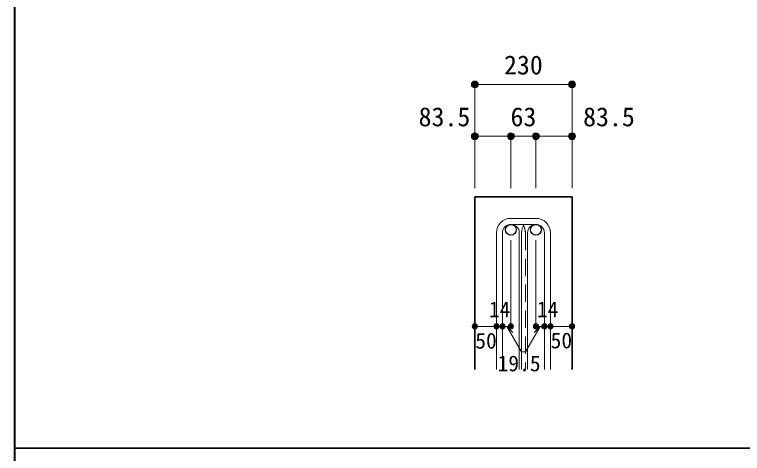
# Model space of a CAD drawing. Units: millimetres at full size, sheet at 1:20; some dimension numbers follow another scale. Extents: x -3982 to 3969, y -2797 to 2801.
# Drawn here: x -3982 to -2297, y -10 to 1006 of the extents above; entities that cross this region are included whole.
import ezdxf
from ezdxf.enums import TextEntityAlignment as Align

# ---------------------------------------------------------------- set-up
doc = ezdxf.new("R2010")
doc.units = ezdxf.units.MM
doc.header["$LTSCALE"] = 20
doc.header["$PDMODE"] = 32
doc.header["$PDSIZE"] = 12
doc.linetypes.add('DASHED2', pattern=[3, 2, -1])
for name, color, linetype, lineweight in [('6-1_躯体線', 2, 'Continuous', 35), ('6-5_梁主筋', 7, 'Continuous', 18), ('6-6_S.T.P.', 7, 'Continuous', 18), ('6-D_寸法', 4, 'Continuous', 9), ('F-0_枠', 6, 'Continuous', 40)]:
    doc.layers.add(name, color=color, linetype=linetype, lineweight=lineweight)
doc.styles.add('ＭＳ ゴシック', font='')
doc.styles.get('ＭＳ ゴシック').set_extended_font_data('MS Gothic')

msp = doc.modelspace()

# ---------------------------------------------------------------- linework, layer by layer
at = {"layer": '6-1_躯体線'}
for p, q in [((-2916.37, 584.12), (-2916.37, 184.12)), ((-2916.37, 584.12), (-2691.37, 584.12)), ((-2691.37, 584.12), (-2691.37, 184.12))]:
    msp.add_line(p, q, dxfattribs=at)
at = {"layer": '6-5_梁主筋', "color": 3, "lineweight": 25}
for centre in [(-2832.87, 507.62), (-2774.87, 507.62)]:
    msp.add_circle(centre, 12.5, dxfattribs=at)
at = {"layer": '6-6_S.T.P.'}
for p, q in [((-2774.87, 534.12), (-2832.87, 534.12)), ((-2774.87, 520.12), (-2832.87, 520.12)), ((-2866.37, 500.62), (-2866.37, 184.12)), ((-2852.37, 500.62), (-2852.37, 184.12)), ((-2813.37, 500.62), (-2813.37, 184.12)), ((-2808.37, 500.62), (-2808.37, 184.12)), ((-2794.37, 500.62), (-2794.37, 184.12)), ((-2755.37, 500.62), (-2755.37, 184.12)), ((-2741.37, 500.62), (-2741.37, 184.12))]:
    msp.add_line(p, q, dxfattribs=at)
at = {"layer": '6-6_S.T.P.', "linetype": 'DASHED2'}
msp.add_line((-2799.37, 500.62), (-2799.37, 184.12), dxfattribs=at)
at = {"layer": '6-6_S.T.P.'}
for centre, radius, start, end in [((-2832.87, 500.62), 33.5, 90, 180), ((-2774.87, 500.62), 33.5, 0, 90), ((-2832.87, 500.62), 19.5, 90, 180), ((-2832.87, 500.62), 19.5, 0, 90), ((-2774.87, 500.62), 33.5, 144.40235, 180), ((-2832.87, 500.62), 33.5, 30.04051, 35.59765), ((-2774.87, 500.62), 19.5, 90, 180), ((-2774.87, 500.62), 19.5, 0, 90)]:
    msp.add_arc(centre, radius, start, end, dxfattribs=at)
at = {"layer": '6-6_S.T.P.', "linetype": 'DASHED2'}
msp.add_arc((-2832.87, 500.62), 33.5, 0, 30.04051, dxfattribs=at)
at = {"layer": '6-D_寸法'}
for p, q in [((-2916.37, 844.12), (-2916.37, 724.12)), ((-2916.37, 844.12), (-2691.37, 844.12)), ((-2691.37, 844.12), (-2691.37, 724.12)), ((-2916.37, 724.12), (-2916.37, 604.12)), ((-2916.37, 724.12), (-2832.87, 724.12)), ((-2832.87, 724.12), (-2832.87, 604.12)), ((-2832.87, 724.12), (-2774.87, 724.12)), ((-2774.87, 724.12), (-2774.87, 604.12)), ((-2774.87, 724.12), (-2691.37, 724.12)), ((-2691.37, 724.12), (-2691.37, 604.12)), ((-2832.87, 284.12), (-2832.87, 483.45)), ((-2774.87, 284.12), (-2774.87, 483.45)), ((-2916.37, 284.12), (-2866.37, 284.12)), ((-2866.37, 284.12), (-2832.87, 284.12)), ((-2842.62, 284.12), (-2828.48, 269.98)), ((-2842.62, 284.12), (-2808.39, 224.85)), ((-2765.12, 284.12), (-2799.34, 224.85)), ((-2765.12, 284.12), (-2779.26, 269.98)), ((-2774.87, 284.12), (-2691.37, 284.12)), ((-2755.37, 284.12), (-2741.37, 284.12)), ((-2808.39, 224.85), (-2799.34, 224.85))]:
    msp.add_line(p, q, dxfattribs=at)
for centre, radius in [((-2916.37, 844.12), 8), ((-2916.37, 844.12), 7.2), ((-2916.37, 844.12), 6.4), ((-2916.37, 844.12), 5.6), ((-2916.37, 844.12), 4.8), ((-2916.37, 844.12), 4), ((-2916.37, 844.12), 3.2), ((-2916.37, 844.12), 2.4), ((-2916.37, 844.12), 1.6), ((-2916.37, 844.12), 0.8), ((-2691.37, 844.12), 8), ((-2691.37, 844.12), 7.2), ((-2691.37, 844.12), 6.4), ((-2691.37, 844.12), 5.6), ((-2691.37, 844.12), 4.8), ((-2691.37, 844.12), 4), ((-2691.37, 844.12), 3.2), ((-2691.37, 844.12), 2.4), ((-2691.37, 844.12), 1.6), ((-2691.37, 844.12), 0.8), ((-2916.37, 724.12), 8), ((-2916.37, 724.12), 7.2), ((-2916.37, 724.12), 6.4), ((-2916.37, 724.12), 5.6), ((-2916.37, 724.12), 4.8), ((-2916.37, 724.12), 4), ((-2916.37, 724.12), 3.2), ((-2916.37, 724.12), 2.4), ((-2916.37, 724.12), 1.6), ((-2916.37, 724.12), 0.8), ((-2832.87, 724.12), 8), ((-2832.87, 724.12), 7.2), ((-2832.87, 724.12), 6.4), ((-2832.87, 724.12), 5.6), ((-2832.87, 724.12), 4.8), ((-2832.87, 724.12), 4), ((-2832.87, 724.12), 3.2), ((-2832.87, 724.12), 2.4), ((-2832.87, 724.12), 1.6), ((-2832.87, 724.12), 0.8), ((-2774.87, 724.12), 8), ((-2774.87, 724.12), 7.2), ((-2774.87, 724.12), 6.4), ((-2774.87, 724.12), 5.6), ((-2774.87, 724.12), 4.8), ((-2774.87, 724.12), 4), ((-2774.87, 724.12), 3.2), ((-2774.87, 724.12), 2.4), ((-2774.87, 724.12), 1.6), ((-2774.87, 724.12), 0.8), ((-2691.37, 724.12), 8), ((-2691.37, 724.12), 7.2), ((-2691.37, 724.12), 6.4), ((-2691.37, 724.12), 5.6), ((-2691.37, 724.12), 4.8), ((-2691.37, 724.12), 4), ((-2691.37, 724.12), 3.2), ((-2691.37, 724.12), 2.4), ((-2691.37, 724.12), 1.6), ((-2691.37, 724.12), 0.8), ((-2916.37, 284.12), 4), ((-2916.37, 284.12), 3.6), ((-2916.37, 284.12), 3.2), ((-2916.37, 284.12), 2.8), ((-2916.37, 284.12), 2.4), ((-2866.37, 284.12), 4), ((-2866.37, 284.12), 3.6), ((-2866.37, 284.12), 3.2), ((-2866.37, 284.12), 2.8), ((-2866.37, 284.12), 2.4), ((-2852.37, 284.12), 4), ((-2852.37, 284.12), 3.6), ((-2852.37, 284.12), 3.2), ((-2852.37, 284.12), 2.8), ((-2852.37, 284.12), 2.4), ((-2832.87, 284.12), 4), ((-2832.87, 284.12), 3.6), ((-2832.87, 284.12), 3.2), ((-2832.87, 284.12), 2.8), ((-2832.87, 284.12), 2.4), ((-2774.87, 284.12), 4), ((-2774.87, 284.12), 3.6), ((-2774.87, 284.12), 3.2), ((-2774.87, 284.12), 2.8), ((-2774.87, 284.12), 2.4), ((-2755.37, 284.12), 4), ((-2755.37, 284.12), 3.6), ((-2755.37, 284.12), 3.2), ((-2755.37, 284.12), 2.8), ((-2755.37, 284.12), 2.4), ((-2741.37, 284.12), 4), ((-2741.37, 284.12), 3.6), ((-2741.37, 284.12), 3.2), ((-2741.37, 284.12), 2.8), ((-2741.37, 284.12), 2.4), ((-2691.37, 284.12), 4), ((-2691.37, 284.12), 3.6), ((-2691.37, 284.12), 3.2), ((-2691.37, 284.12), 2.8), ((-2691.37, 284.12), 2.4), ((-2916.37, 284.12), 2), ((-2916.37, 284.12), 1.6), ((-2916.37, 284.12), 1.2), ((-2916.37, 284.12), 0.8), ((-2916.37, 284.12), 0.4), ((-2866.37, 284.12), 2), ((-2866.37, 284.12), 1.6), ((-2866.37, 284.12), 1.2), ((-2866.37, 284.12), 0.8), ((-2866.37, 284.12), 0.4), ((-2852.37, 284.12), 2), ((-2852.37, 284.12), 1.6), ((-2852.37, 284.12), 1.2), ((-2852.37, 284.12), 0.8), ((-2852.37, 284.12), 0.4), ((-2832.87, 284.12), 2), ((-2832.87, 284.12), 1.6), ((-2832.87, 284.12), 1.2), ((-2832.87, 284.12), 0.8), ((-2832.87, 284.12), 0.4), ((-2774.87, 284.12), 2), ((-2774.87, 284.12), 1.6), ((-2774.87, 284.12), 1.2), ((-2774.87, 284.12), 0.8), ((-2774.87, 284.12), 0.4), ((-2755.37, 284.12), 2), ((-2755.37, 284.12), 1.6), ((-2755.37, 284.12), 1.2), ((-2755.37, 284.12), 0.8), ((-2755.37, 284.12), 0.4), ((-2741.37, 284.12), 2), ((-2741.37, 284.12), 1.6), ((-2741.37, 284.12), 1.2), ((-2741.37, 284.12), 0.8), ((-2741.37, 284.12), 0.4), ((-2691.37, 284.12), 2), ((-2691.37, 284.12), 1.6), ((-2691.37, 284.12), 1.2), ((-2691.37, 284.12), 0.8), ((-2691.37, 284.12), 0.4)]:
    msp.add_circle(centre, radius, dxfattribs=at)
at = {"layer": '6-D_寸法', "color": 7}
for p in [(-2916.37, 844.12), (-2691.37, 844.12), (-2916.37, 724.12), (-2832.87, 724.12), (-2774.87, 724.12), (-2691.37, 724.12), (-2916.37, 284.12), (-2866.37, 284.12), (-2852.37, 284.12), (-2832.87, 284.12), (-2774.87, 284.12), (-2755.37, 284.12), (-2741.37, 284.12), (-2691.37, 284.12)]:
    msp.add_point(p, dxfattribs=at)
at = {"layer": 'F-0_枠'}
msp.add_line((-3981.92, 2800.77), (-3981.92, -2796.83), dxfattribs=at)
at = {"layer": 'F-0_枠', "color": 2, "lineweight": 35}
msp.add_line((2482.4, 1.97), (-3981.92, 1.97), dxfattribs=at)

# ---------------------------------------------------------------- texts
at = {"layer": '6-D_寸法', "style": 'ＭＳ ゴシック'}
for s, height, p in [('230', 43.99, (-2848.87, 854.12)), ('83.5', 43.99, (-3046.55, 734.12)), ('63', 43.99, (-2833.87, 734.12)), ('83.5', 43.99, (-2665.74, 734.12)), ('14', 36.66, (-2884.12, 293.98)), ('14', 36.66, (-2772.99, 294.16)), ('50', 36.66, (-2915.43, 221.49)), ('50', 36.66, (-2741.01, 222.21)), ('19.5', 36.66, (-2863.87, 169.04))]:
    msp.add_text(s, height=height, dxfattribs=at).set_placement(p, align=Align.BOTTOM_LEFT)

doc.saveas('drawing.dxf')
